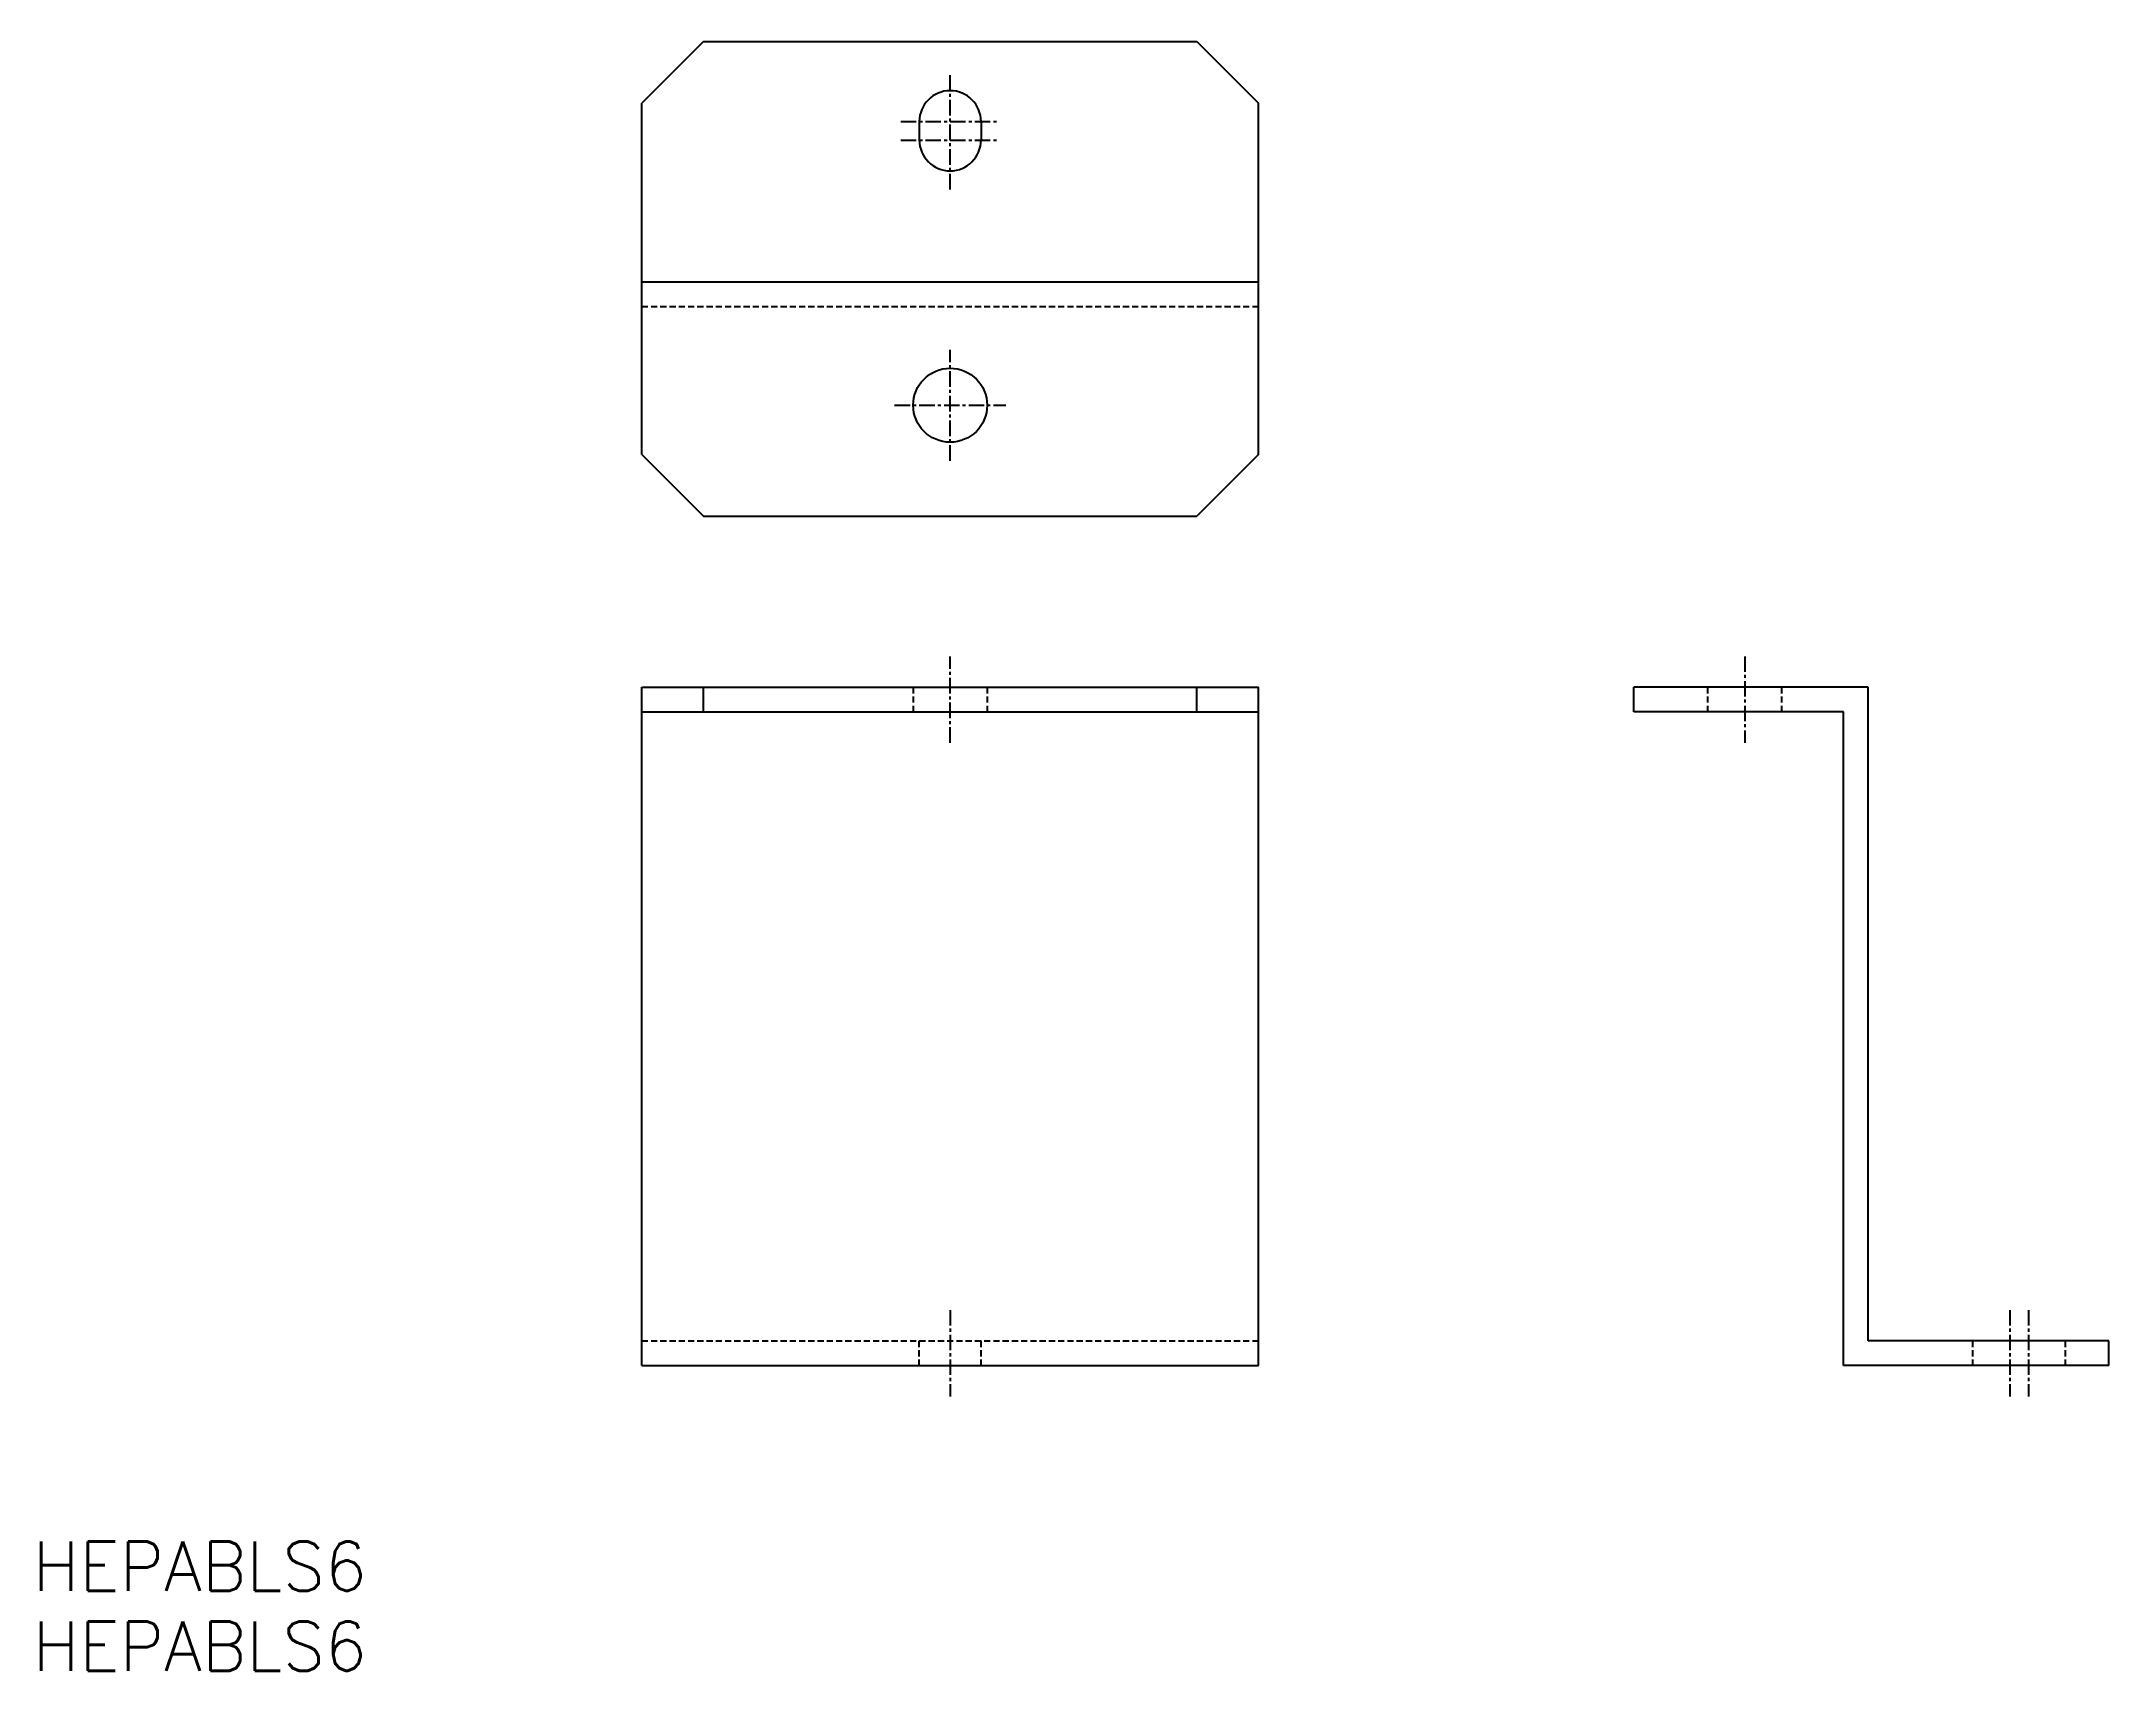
# Model space of a CAD drawing. Extents: x -74 to 94, y -133 to 0.
import ezdxf

# ---------------------------------------------------------------- set-up
doc = ezdxf.new("R2010")
doc.units = 0
doc.linetypes.add('CENTER', pattern=[2, 1.25, -0.25, 0.25, -0.25])
doc.linetypes.add('DASHED', pattern=[0.75, 0.5, -0.25])
doc.layers.get('0').update_dxf_attribs({"linetype": 'CONTINUOUS'})
doc.layers.add('CENTER', color=1, linetype='CENTER')
doc.styles.get("Standard").update_dxf_attribs({"font": 'txt.shx', "bigfont": 'bigfont.shx'})

msp = doc.modelspace()

# ---------------------------------------------------------------- linework, layer by layer
at = {"color": 7, "linetype": 'CONTINUOUS'}
for p, q in [((-20, -0.5), (-25, -5.5)), ((-20, -0.5), (20, -0.5)), ((20, -0.5), (25, -5.5)), ((-25, -34), (-25, -5.5)), ((25, -34), (25, -5.5)), ((-2.5, -7), (-2.5, -8.5)), ((2.5, -7), (2.5, -8.5)), ((-25, -20), (25, -20)), ((-25, -34), (-20, -39)), ((25, -34), (20, -39)), ((-20, -39), (20, -39)), ((-25, -107.86), (-25, -52.86)), ((-25, -52.86), (25, -52.86)), ((-20, -54.86), (-20, -52.86)), ((20, -54.86), (20, -52.86)), ((25, -107.86), (25, -52.86)), ((74.41, -52.86), (55.41, -52.86)), ((55.41, -54.86), (55.41, -52.86)), ((74.41, -105.86), (74.41, -52.86)), ((-25, -54.86), (25, -54.86)), ((72.41, -54.86), (55.41, -54.86)), ((72.41, -107.86), (72.41, -54.86)), ((93.91, -105.86), (74.41, -105.86)), ((93.91, -107.86), (93.91, -105.86)), ((-25, -107.86), (25, -107.86)), ((93.91, -107.86), (72.41, -107.86))]:
    msp.add_line(p, q, dxfattribs=at)
at = {"color": 3, "linetype": 'DASHED'}
for p, q in [((-25, -22), (25, -22)), ((-3, -52.86), (-3, -54.86)), ((3, -52.86), (3, -54.86)), ((61.41, -54.86), (61.41, -52.86)), ((67.41, -54.86), (67.41, -52.86)), ((-25, -105.86), (25, -105.86)), ((-2.5, -107.86), (-2.5, -105.86)), ((2.5, -107.86), (2.5, -105.86)), ((82.91, -107.86), (82.91, -105.86)), ((90.41, -107.86), (90.41, -105.86))]:
    msp.add_line(p, q, dxfattribs=at)
at = {"color": 7, "linetype": 'CONTINUOUS'}
msp.add_circle((0, -30), 3, dxfattribs=at)
for centre, start, end in [((0, -7), 0, 180), ((0, -8.5), 180, 0)]:
    msp.add_arc(centre, 2.5, start, end, dxfattribs=at)
at = {"layer": 'CENTER', "color": 1, "linetype": 'CENTER'}
for p, q in [((0, -12.5), (0, -3)), ((-4, -7), (4, -7)), ((-4, -8.5), (4, -8.5)), ((0, -34.5), (0, -25.5)), ((-4.5, -30), (4.5, -30)), ((0, -57.36), (0, -50.36)), ((64.41, -50.36), (64.41, -57.36)), ((0, -103.36), (0, -110.36)), ((85.91, -103.36), (85.91, -110.36)), ((87.41, -103.36), (87.41, -110.36))]:
    msp.add_line(p, q, dxfattribs=at)

# ---------------------------------------------------------------- texts
at = {"color": 7, "linetype": 'CONTINUOUS'}
for p in [(-74.36, -126.13), (-74.36, -132.59)]:
    msp.add_text('HEPABLS6', height=4, dxfattribs=at).set_placement(p)

doc.saveas('drawing.dxf')
